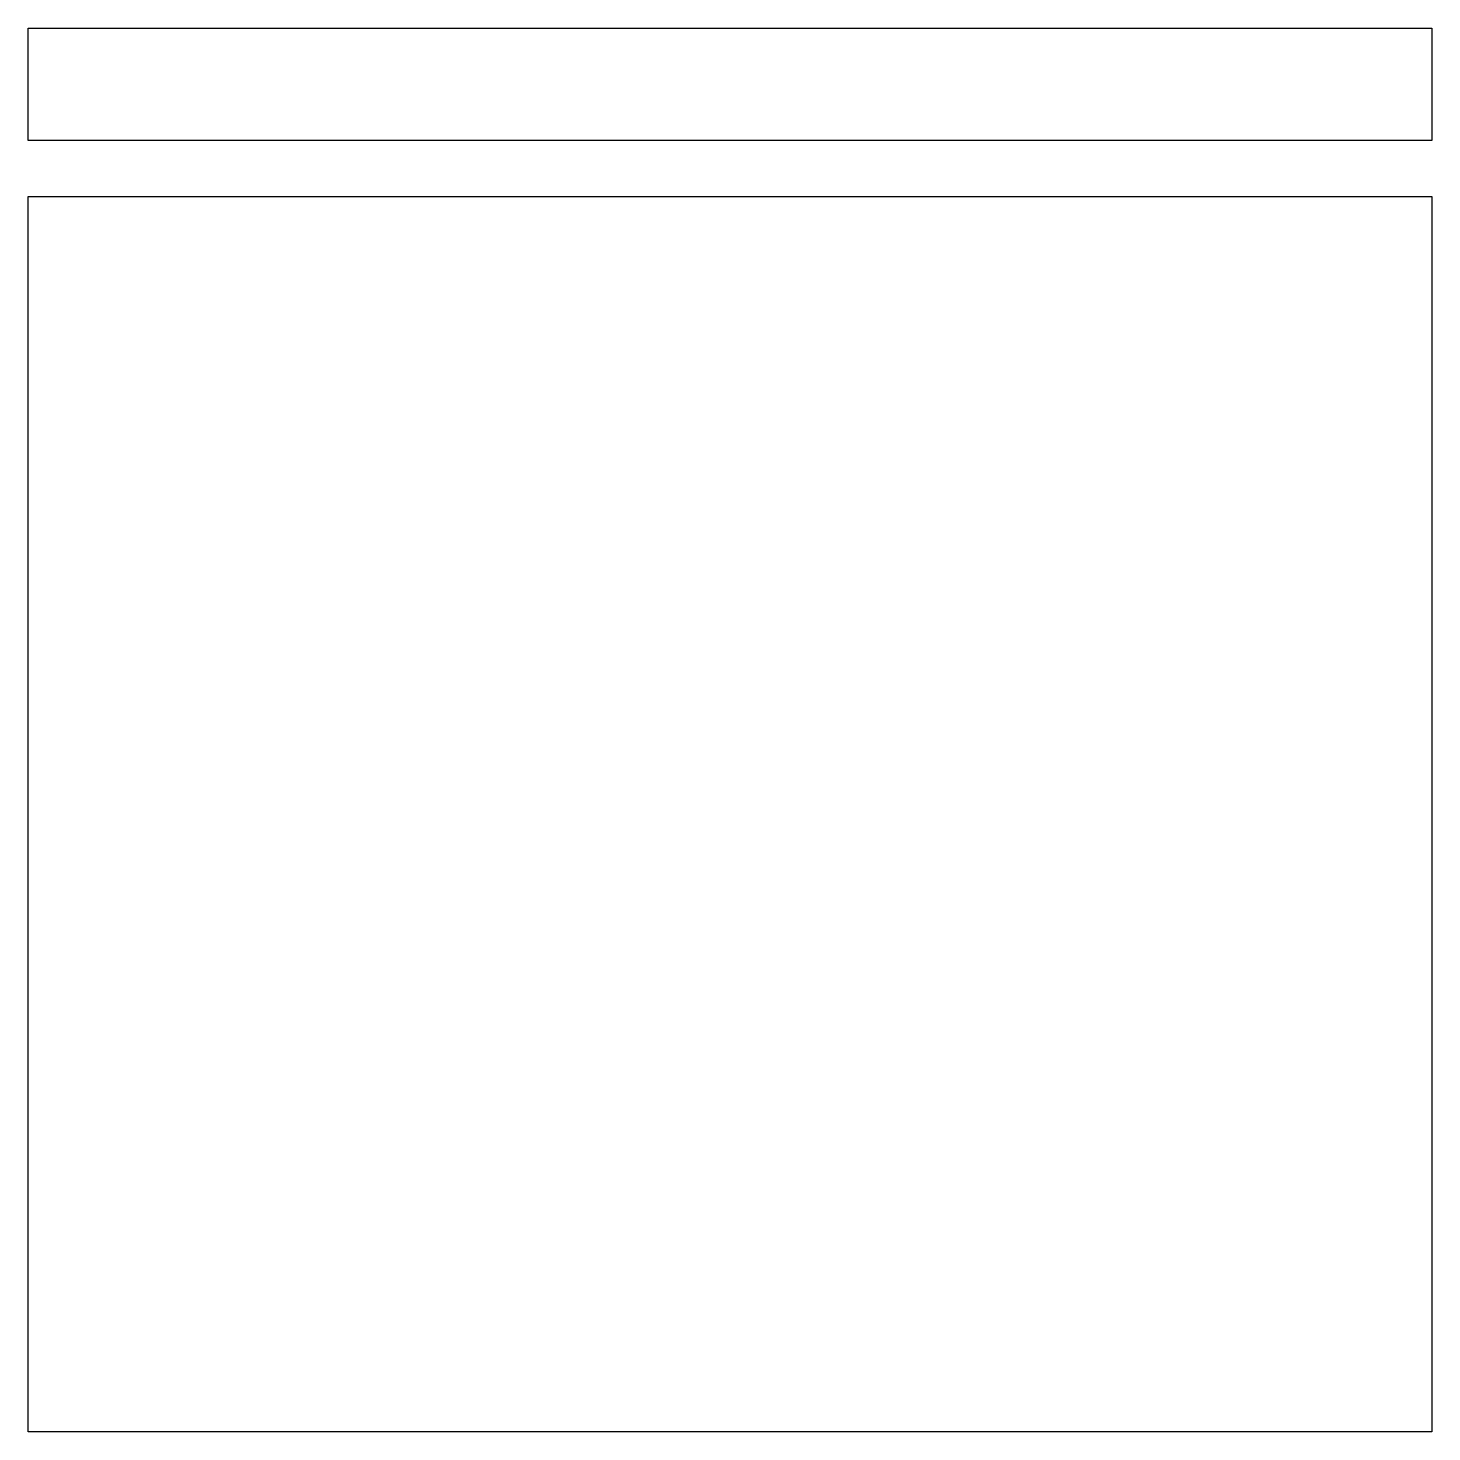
# Model space of a CAD drawing. Extents: x -1 to 1, y -1 to 1.
import ezdxf

# ---------------------------------------------------------------- set-up
doc = ezdxf.new("R2010")
doc.units = 0

msp = doc.modelspace()

# ---------------------------------------------------------------- linework, layer by layer
for points in [[(-1, 1), (1, 1), (1, 0.84), (-1, 0.84)], [(-1, 0.76), (1, 0.76), (1, -1), (-1, -1)]]:
    msp.add_lwpolyline(points, close=True)

doc.saveas('drawing.dxf')
